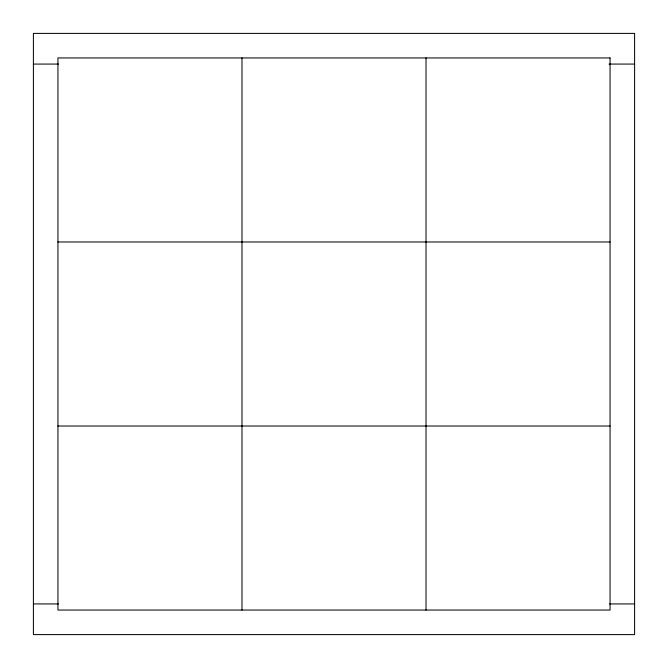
<?xml version="1.0" encoding="UTF-8"?>
<svg xmlns="http://www.w3.org/2000/svg" width="668" height="668" viewBox="0 0 668 668"><rect width="100%" height="100%" fill="white"/><g stroke="black" fill="none" stroke-linecap="round" stroke-linejoin="round"><path stroke-width="1" d="M33.4 64.07L58.45 64.07M609.041 64.07L634.6 64.07M57.941 241.983L610.059 241.983M57.941 426.017L610.059 426.017M33.4 603.93L58.45 603.93M609.55 603.93L634.6 603.93M426.017 57.941L426.017 610.059M241.983 57.941L241.983 610.059M634.6 33.4L33.4 33.4L33.4 634.6L634.6 634.6L634.6 33.4M610.059 57.941L57.941 57.941L57.941 610.059L610.059 610.059L610.059 57.941"/></g></svg>
